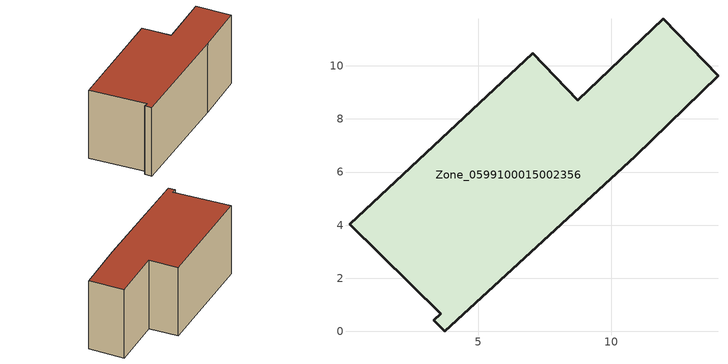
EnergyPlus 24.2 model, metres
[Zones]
Zone_0599100015002356
 floor ground (C_G): 3.73,0 3.32,0.43 3.59,0.66 0.15,4.03 7.04,10.47 8.74,8.7 11.96,11.78 14.02,9.63 10.9,6.6 z0.86
 wall outside (C_F): 14.02,9.63 11.96,11.78 8.74,8.7 7.04,10.47 0.15,4.03 3.59,0.66 3.32,0.43 3.73,0 10.9,6.6 14.02,9.63 z0.86:7.08
 roof outside (C_R): 3.32,0.43 3.73,0 10.9,6.6 14.02,9.63 11.96,11.78 8.74,8.7 7.04,10.47 0.15,4.03 3.59,0.66 z7.08
[BUILDING]
Pand.0599100015002356: North Axis=0; Terrain=City; Loads Convergence Tolerance Value=0.04; Temperature Convergence Tolerance Value=0.4; Solar Distribution=FullExterior; Maximum Number of Warmup Days=25; Minimum Number of Warmup Days=1
[Site:Location]
Rotterdam.The.Hague.AP_ZH_NLD Design_Conditions: Latitude=51.96; Longitude=4.45; Time Zone=1; Elevation=-4.5
[SITE:GROUNDTEMPERATURE:BUILDINGSURFACE]
18, 18, 18, 18, 18, 18, 18, 18, 18, 18, 18, 18
[MATERIAL] Thermal Absorptance=0.9; Solar Absorptance=0.7; Visible Absorptance=0.7
Name | Roughness | Thickness | Conductivity | Density | Specific Heat
G.TI.1975-1991 | MediumSmooth | 0.15 | 0.288461 | 540 | 1210
F.TI.1975-1991 | Rough | 0.3 | 0.230769 | 1920 | 840
R.TI.1975-1991 | MediumRough | 0.2 | 0.153846 | 1500 | 1000
[CONSTRUCTION]
C_G: G.TI.1975-1991
C_F: F.TI.1975-1991
C_R: R.TI.1975-1991
[ZONE]
Zone_0599100015002356: Type=1; Multiplier=1; Ceiling Height=Autocalculate; Volume=Autocalculate; Floor Area=autocalculate; Part of Total Floor Area=Yes
[ZONEINFILTRATION:DESIGNFLOWRATE]
Infil_Zone_0599100015002356: Zone or ZoneList or Space or SpaceList=Zone_0599100015002356; Schedule=AlwaysOn; Design Flow Rate Calculation Method=Flow/Area; Flow Rate per Floor Area=0.003; Constant Term Coefficient=1; Temperature Term Coefficient=0; Velocity Term Coefficient=0; Velocity Squared Term Coefficient=0
[HVACTEMPLATE:ZONE:IDEALLOADSAIRSYSTEM]
Zone_0599100015002356: Maximum Heating Supply Air Temperature=50; Minimum Cooling Supply Air Temperature=13; Maximum Heating Supply Air Humidity Ratio=0.0156; Minimum Cooling Supply Air Humidity Ratio=0.0077; Heating Limit=NoLimit; Cooling Limit=NoLimit; Dehumidification Control Type=ConstantSensibleHeatRatio; Cooling Sensible Heat Ratio=0.7; Dehumidification Setpoint=60; Humidification Control Type=None; Humidification Setpoint=30; Outdoor Air Method=None; Outdoor Air Flow Rate per Person=0.00944; Outdoor Air Flow Rate per Zone Floor Area=0; Outdoor Air Flow Rate per Zone=0; Demand Controlled Ventilation Type=None; Outdoor Air Economizer Type=NoEconomizer; Heat Recovery Type=None; Sensible Heat Recovery Effectiveness=0.7; Latent Heat Recovery Effectiveness=0.65
[ZONECONTROL:THERMOSTAT]
ThermostatControl_Zone_0599100015002356: Zone or ZoneList=Zone_0599100015002356; Control Type Schedule=DualSetpointControlType; Control 1=Thermostat_Zone_0599100015002356; Temperature Difference Between Cutout And Setpoint=0
[THERMOSTATSETPOINT:DUALSETPOINT]
Thermostat_Zone_0599100015002356: Heating Setpoint Temperature Schedule=HeatingSetpoint_Zone_0599100015002356; Cooling Setpoint Temperature Schedule=CoolingSetpoint_Zone_0599100015002356
[SCHEDULE:COMPACT]
HeatingSetpoint_Zone_0599100015002356: Through: 12/31, For: AllDays, Until: 24:00, 21
CoolingSetpoint_Zone_0599100015002356: Through: 12/31, For: AllDays, Until: 24:00, 24
DualSetpointControlType: Through: 12/31, For: AllDays, Until: 24:00, 4
AlwaysOn: Through: 12/31, For: AllDays, Until: 24:00, 1
